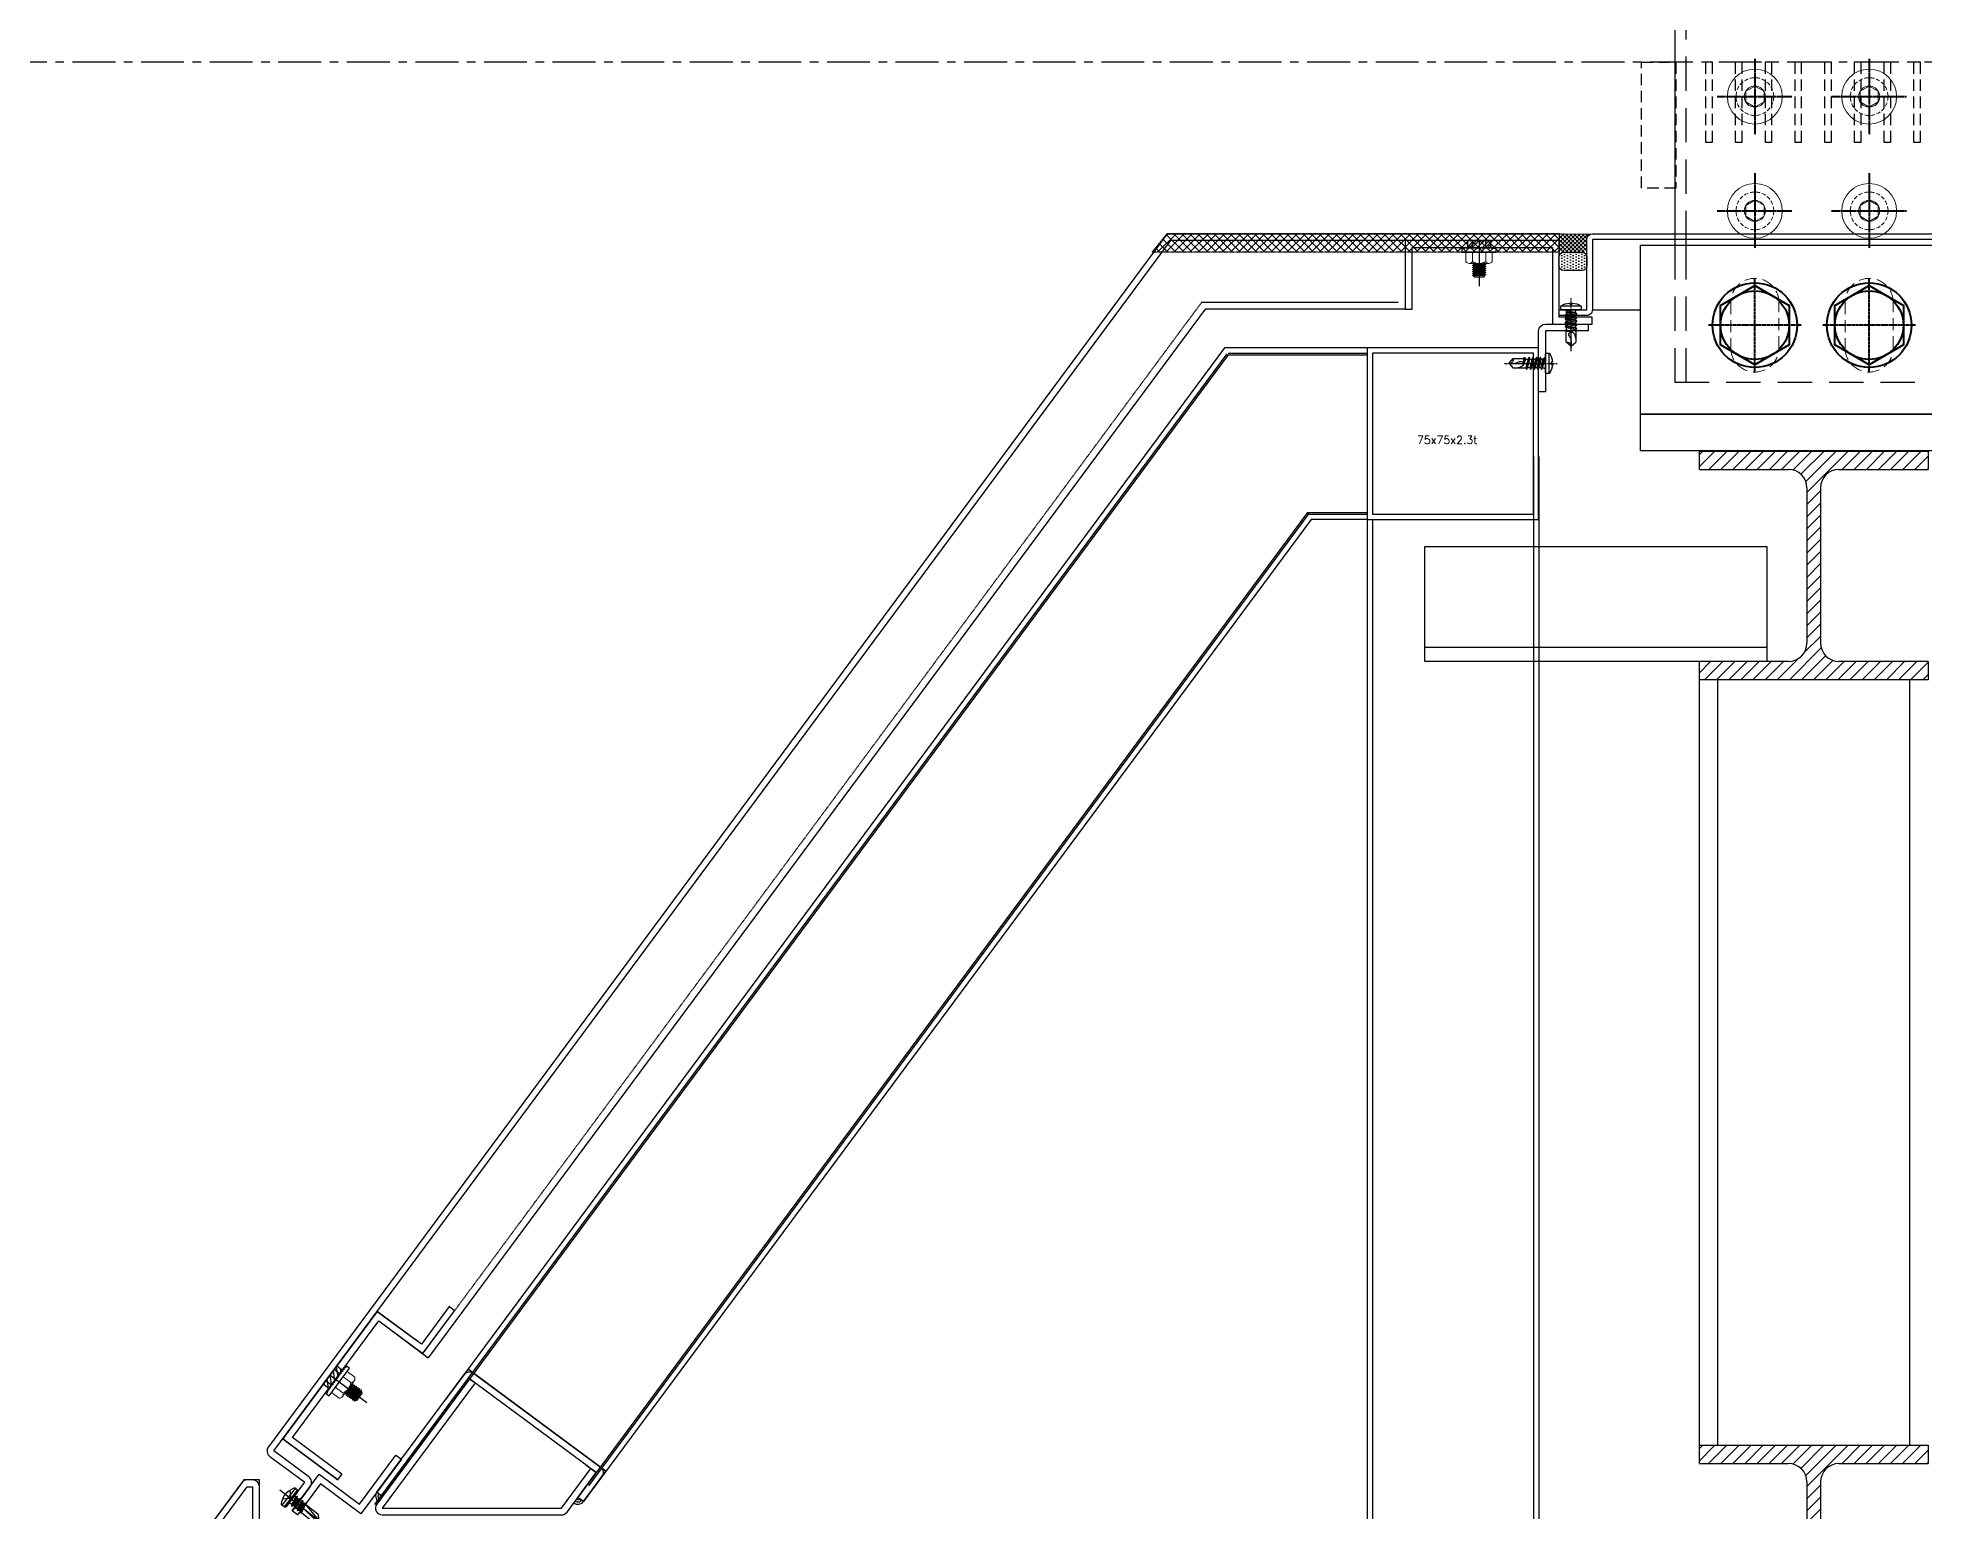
# Model space of a CAD drawing. Extents: x -3378 to 102197, y -3799 to 48702.
# Drawn here: x 55357 to 56182, y 9164 to 9809 of the extents above; entities that cross this region are included whole.
import ezdxf

# ---------------------------------------------------------------- set-up
doc = ezdxf.new("R2010")
doc.units = 0
for name, pattern in [('1', [8, 4, 4]), ('CENTER', [2, 1.25, -0.25, 0.25, -0.25]), ('HIDDEN', [0.375, 0.25, -0.125])]:
    doc.linetypes.add(name, pattern=pattern)
for name, color, linetype in [('11', 11, 'Continuous'), ('3', 3, 'Continuous'), ('4', 4, 'Continuous'), ('6', 6, 'Continuous'), ('ARR', 6, 'Continuous'), ('BCM-DIM', 54, 'Continuous'), ('BCM-EXT', 2, 'Continuous'), ('BCM-SIL', 8, 'Continuous'), ('GM_SECT_15', 15, 'Continuous'), ('不鏽鋼板S.S.PANEL', 30, 'Continuous'), ('中心線 CENTER', 6, 'CENTER'), ('視覺模型鋁擠型暫替', 4, 'Continuous'), ('金屬面材 METAL PANEL', 2, 'Continuous'), ('鐵件 STEEL', 20, 'Continuous'), ('隱藏線 HIDDEN', 8, 'HIDDEN')]:
    doc.layers.add(name, color=color, linetype=linetype)
for name, color, linetype, lineweight in [('12', 3, 'Continuous', 9), ('粗实线', 7, 'Continuous', 40), ('虚线', 6, 'HIDDEN', 13), ('（粗实线0.35)', 7, '1', 40)]:
    doc.layers.add(name, color=color, linetype=linetype, lineweight=lineweight)
doc.layers.add('不顯示', color=254, linetype='Continuous', plot=False)
doc.styles.add('DIM', font='simplex.shx', dxfattribs={"bigfont": 'chineset.shx'})
pattern_1 = [(45, (-80779.97100673357, -992207.9537442145), (-0.4419417382415922, 0.4419417382415922), [])]

# ---------------------------------------------------------------- blocks, each defined once
blk = doc.blocks.new('A$C19CB1797')
at = {"layer": 'BCM-SIL'}
for p, q in [((3.52545700490009, 19.39403944043443, -0.0005998853617215083), (13.02545700490009, 19.39403944043443, -0.0005998853617215083)), ((3.52545700490009, 18.1581552902353, -0.0005998853617215083), (13.02545700490009, 18.1581552902353, -0.0005998853617215083)), ((6.485457004921045, 17.05815529025858, -0.0005998853617215083), (5.875457004935015, 16.70597162604099, -0.0005998853617215083)), ((5.875457004935015, 16.70597162604099, -0.0005998853617215083), (10.67545700492337, 15.91222162602935, -0.0005998853617215083)), ((5.875457004935015, 16.70597162604099, -0.0005998853617215083), (5.875457004935015, 16.50909662601771, -0.0005998853617215083)), ((5.875457004935015, 16.50909662601771, -0.0005998853617215083), (10.67545700492337, 15.71534662600607, -0.0005998853617215083)), ((5.875457004935015, 16.50909662601771, -0.0005998853617215083), (6.485457004921045, 16.15691296180012, -0.0005998853617215083)), ((6.485457004921045, 17.05815529025858, -0.0005998853617215083), (10.06545700493734, 16.26440529024694, -0.0005998853617215083)), ((8.27545700490009, 24.2927819378092, -0.0005998853617215083), (8.27545700490009, -0.0001450892887078226, -0.0005998853617215083)), ((10.06545700493734, 17.05815529025858, -0.0005998853617215083), (10.06545700493734, 16.26440529024694, -0.0005998853617215083)), ((10.06545700493734, 17.05815529025858, -0.0005998853617215083), (10.06545700493734, 16.26440529024694, -0.0005998853617215083)), ((6.485457004921045, 15.4706552902353, -0.0005998853617215083), (5.875457004935015, 15.11847162601771, -0.0005998853617215083)), ((5.875457004935015, 15.11847162601771, -0.0005998853617215083), (10.67545700492337, 14.32472162600607, -0.0005998853617215083)), ((5.875457004935015, 15.11847162601771, -0.0005998853617215083), (5.875457004935015, 14.92159662605263, -0.0005998853617215083)), ((5.875457004935015, 14.92159662605263, -0.0005998853617215083), (10.67545700492337, 14.12784662604099, -0.0005998853617215083)), ((5.875457004935015, 14.92159662605263, -0.0005998853617215083), (6.485457004921045, 14.56941296183504, -0.0005998853617215083)), ((6.485457004921045, 13.88315529021202, -0.0005998853617215083), (5.875457004935015, 13.53097162605263, -0.0005998853617215083)), ((5.875457004935015, 13.53097162605263, -0.0005998853617215083), (10.67545700492337, 12.73722162604099, -0.0005998853617215083)), ((5.875457004935015, 13.53097162605263, -0.0005998853617215083), (5.875457004935015, 13.33409662602935, -0.0005998853617215083)), ((5.875457004935015, 13.33409662602935, -0.0005998853617215083), (10.67545700492337, 12.54034662601771, -0.0005998853617215083)), ((5.875457004935015, 13.33409662602935, -0.0005998853617215083), (6.485457004921045, 12.98191296181176, -0.0005998853617215083)), ((6.485457004921045, 12.29565529024694, -0.0005998853617215083), (5.875457004935015, 11.94347162602935, -0.0005998853617215083)), ((5.875457004935015, 11.94347162602935, -0.0005998853617215083), (10.67545700492337, 11.14972162601771, -0.0005998853617215083)), ((5.875457004935015, 11.94347162602935, -0.0005998853617215083), (5.875457004935015, 11.74659662600607, -0.0005998853617215083)), ((5.875457004935015, 11.74659662600607, -0.0005998853617215083), (10.67545700492337, 10.95284662605263, -0.0005998853617215083)), ((5.875457004935015, 11.74659662600607, -0.0005998853617215083), (6.27545700490009, 11.51565651834244, -0.0005998853617215083)), ((8.27545700490009, 2.6581552902353, -0.0005998853617215083), (6.27545700490009, 11.51565651834244, -0.0005998853617215083)), ((6.27545700490009, 11.51565651834244, -0.0005998853617215083), (6.27545700490009, 4.6581552902353, -0.0005998853617215083)), ((6.27545700490009, 11.51565651834244, -0.0005998853617215083), (10.27545700490009, 10.7219065183308, -0.0005998853617215083)), ((6.485457004921045, 16.15691296180012, -0.0005998853617215083), (10.06545700493734, 15.36316296184668, -0.0005998853617215083)), ((6.485457004921045, 16.15691296180012, -0.0005998853617215083), (6.485457004921045, 15.4706552902353, -0.0005998853617215083)), ((6.485457004921045, 15.4706552902353, -0.0005998853617215083), (10.06545700493734, 14.67690529022366, -0.0005998853617215083)), ((6.485457004921045, 14.56941296183504, -0.0005998853617215083), (10.06545700493734, 13.7756629618234, -0.0005998853617215083)), ((6.485457004921045, 14.56941296183504, -0.0005998853617215083), (6.485457004921045, 13.88315529021202, -0.0005998853617215083)), ((6.485457004921045, 13.88315529021202, -0.0005998853617215083), (10.06545700493734, 13.08940529025858, -0.0005998853617215083)), ((6.485457004921045, 12.98191296181176, -0.0005998853617215083), (10.06545700493734, 12.18816296180012, -0.0005998853617215083)), ((6.485457004921045, 12.98191296181176, -0.0005998853617215083), (6.485457004921045, 12.29565529024694, -0.0005998853617215083)), ((6.485457004921045, 12.29565529024694, -0.0005998853617215083), (10.06545700493734, 11.5019052902353, -0.0005998853617215083)), ((9.02545700490009, 4.1581552902353, -0.0005998853617215083), (8.27545700490009, 11.11878151836572, -0.0005998853617215083)), ((10.06545700493734, 16.26440529024694, -0.0005998853617215083), (10.67545700492337, 15.91222162602935, -0.0005998853617215083)), ((10.67545700492337, 15.71534662600607, -0.0005998853617215083), (10.06545700493734, 15.36316296184668, -0.0005998853617215083)), ((10.06545700493734, 15.36316296184668, -0.0005998853617215083), (10.06545700493734, 14.67690529022366, -0.0005998853617215083)), ((10.06545700493734, 14.67690529022366, -0.0005998853617215083), (10.67545700492337, 14.32472162600607, -0.0005998853617215083)), ((10.67545700492337, 14.12784662604099, -0.0005998853617215083), (10.06545700493734, 13.7756629618234, -0.0005998853617215083)), ((10.06545700493734, 13.7756629618234, -0.0005998853617215083), (10.06545700493734, 13.08940529025858, -0.0005998853617215083)), ((10.06545700493734, 13.08940529025858, -0.0005998853617215083), (10.67545700492337, 12.73722162604099, -0.0005998853617215083)), ((10.67545700492337, 12.54034662601771, -0.0005998853617215083), (10.06545700493734, 12.18816296180012, -0.0005998853617215083)), ((10.06545700493734, 12.18816296180012, -0.0005998853617215083), (10.06545700493734, 11.5019052902353, -0.0005998853617215083)), ((10.06545700493734, 11.5019052902353, -0.0005998853617215083), (10.67545700492337, 11.14972162601771, -0.0005998853617215083)), ((10.67545700492337, 10.95284662605263, -0.0005998853617215083), (10.27545700490009, 10.7219065183308, -0.0005998853617215083)), ((10.27545700490009, 10.7219065183308, -0.0005998853617215083), (10.27545700490009, 4.6581552902353, -0.0005998853617215083)), ((10.67545700492337, 15.91222162602935, -0.0005998853617215083), (10.67545700492337, 15.71534662600607, -0.0005998853617215083)), ((10.67545700492337, 14.32472162600607, -0.0005998853617215083), (10.67545700492337, 14.12784662604099, -0.0005998853617215083)), ((10.67545700492337, 12.73722162604099, -0.0005998853617215083), (10.67545700492337, 12.54034662601771, -0.0005998853617215083)), ((10.67545700492337, 11.14972162601771, -0.0005998853617215083), (10.67545700492337, 10.95284662605263, -0.0005998853617215083)), ((6.27545700490009, 4.6581552902353, -0.0005998853617215083), (8.27545700490009, 2.6581552902353, -0.0005998853617215083)), ((8.27545700490009, 2.6581552902353, -0.0005998853617215083), (10.27545700490009, 4.6581552902353, -0.0005998853617215083)), ((8.27545700490009, 2.6581552902353, -0.0005998853617215083), (9.02545700490009, 4.1581552902353, -0.0005998853617215083))]:
    blk.add_line(p, q, dxfattribs=at)
at = {"layer": 'BCM-SIL', "elevation": -0.0005998853617215083}
blk.add_lwpolyline([(12.79872042138595, 19.81276023667306, 0.2974390234799096), (3.752193588414229, 19.81276023667306, 0.2533682617358787), (3.52545700490009, 19.39403944043443), (3.52545700490009, 18.1581552902353, 0.4142135623730492), (4.02545700490009, 17.6581552902353), (12.52545700490009, 17.6581552902353, 0.4142135623731408), (13.02545700490009, 18.1581552902353), (13.02545700490009, 19.39403944043443, 0.2533682617357889)], format="xyb", close=True, dxfattribs=at)
at = {"layer": 'BCM-SIL', "ltscale": 0.1, "elevation": -0.0005998853617215083}
blk.add_lwpolyline([(5.77545700490009, 20.77154495939612), (7.796694625227246, 18.63844146340853, 0.205918380192814), (8.27545700490009, 18.43253874691436, 0.2059183801928141), (8.754219384631142, 18.63844146340853), (10.77545700490009, 20.77154495939612)], format="xyb", dxfattribs=at)
at = {"layer": 'BCM-SIL'}
for centre, start, end in [((5.885457004886121, 17.05815529025858, -0.0005998853617215083), 0, 90), ((10.66545700491406, 17.05815529025858, -0.0005998853617215083), 90, 180)]:
    blk.add_arc(centre, 0.6, start, end, dxfattribs=at)
blk = doc.blocks.new('A$C19b21843')
at = {"layer": '11'}
blk.add_lwpolyline([(3.5, 4), (3, 3.5), (3.5, 3), (3, 2.5), (3.5, 2), (3, 1.5), (3.5, 1), (3.5, 0), (5, 0), (5, 15), (3.5, 15), (3.5, 14), (3, 13.5), (3.5, 13), (3, 12.5), (3.5, 12), (3, 11.5), (3.5, 11), (3, 10.5), (3.5, 10), (3, 9.5), (3.5, 9), (3, 8.5), (3.5, 8), (3, 7.5), (3.5, 7), (3, 6.5), (3.5, 6), (3, 5.5), (3.5, 5), (3, 4.5)], close=True, dxfattribs=at)
at = {"layer": '12'}
for p, q in [((5, 13.25), (9.168568999972194, 13.25)), ((9.168568999972194, 10.36983900004998), (5, 10.36983900004998)), ((10, 11.8099200000288), (10, 3.190079999971204)), ((10, 10.02650000003632), (10.1875, 10.02650000003632)), ((10.46087599999737, 10.5), (10.89253899990581, 4.567413999931887)), ((10.73425099998713, 10.02650000003632), (11.0625, 10.02650000003632)), ((11.33587599999737, 10.5), (11.76753899990581, 4.567413999931887)), ((11.60925099998713, 10.02650000003632), (11.9375, 10.02650000003632)), ((12.21087599999737, 10.5), (12.64253899990581, 4.567413999931887)), ((12.48425099998713, 10.02650000003632), (12.8125, 10.02650000003632)), ((13.08587599999737, 10.5), (13.51753899990581, 4.567413999931887)), ((13.35925099998713, 10.02650000003632), (13.6875, 10.02650000003632)), ((13.96087599999737, 10.5), (14.39253899990581, 4.567413999931887)), ((14.23425099998713, 10.02650000003632), (14.5625, 10.02650000003632)), ((14.83587599999737, 10.5), (15.26753899990581, 4.567413999931887)), ((9.168568999972194, 4.630160999950022), (5, 4.630160999950022)), ((9.168568999972194, 1.75), (5, 1.75)), ((10, 4.948327000020072), (10.01753899990581, 4.567413999931887)), ((10.625, 4.973499999963678), (10.25199199991766, 4.973499999963678)), ((11.5, 4.973499999963678), (11.12699199991766, 4.973499999963678)), ((12.375, 4.973499999963678), (12.00199199991766, 4.973499999963678)), ((13.25, 4.973499999963678), (12.87699199991766, 4.973499999963678)), ((14.125, 4.973499999963678), (13.75199199991766, 4.973499999963678)), ((15, 4.973499999963678), (14.62699199991766, 4.973499999963678))]:
    blk.add_line(p, q, dxfattribs=at)
for points in [[(10, 4.594034999958239), (10.01753899990581, 4.567413999931887), (10.25199199991766, 4.973499999963678), (10, 8.400886000017636)], [(15.10925099998713, 10.02650000003632), (15.47349999996368, 10.02650000003632), (15.47349999996368, 5.407079000025988)], [(15.47349999996368, 10.02650000003632), (16, 9.5), (16, 5.5), (15.49992099998053, 4.999920999980532)]]:
    blk.add_lwpolyline(points, dxfattribs=at)
for points in [[(10.73425099998713, 10.02650000003632), (10.46087599999737, 10.5), (10.1875, 10.02650000003632), (10.625, 4.973499999963678), (10.89253899990581, 4.567413999931887), (11.12701699999161, 4.973499999963678)], [(11.60925099998713, 10.02650000003632), (11.33587599999737, 10.5), (11.0625, 10.02650000003632), (11.5, 4.973499999963678), (11.76753899990581, 4.567413999931887), (12.00199199991766, 4.973499999963678)], [(12.48425099998713, 10.02650000003632), (12.21087599999737, 10.5), (11.9375, 10.02650000003632), (12.375, 4.973499999963678), (12.64253899990581, 4.567413999931887), (12.87699199991766, 4.973499999963678)], [(13.35925099998713, 10.02650000003632), (13.08587599999737, 10.5), (12.8125, 10.02650000003632), (13.25, 4.973499999963678), (13.51753899990581, 4.567413999931887), (13.75199199991766, 4.973499999963678)], [(14.23425099998713, 10.02650000003632), (13.96087599999737, 10.5), (13.6875, 10.02650000003632), (14.125, 4.973499999963678), (14.39253899990581, 4.567413999931887), (14.62699199991766, 4.973499999963678)], [(15.10923299996648, 10.02650000003632), (14.83585799997672, 10.5), (14.56248199997935, 10.02650000003632), (14.99998199997935, 4.973499999963678), (15.26752100000158, 4.567413999931887), (15.50197499990463, 4.973499999963678)]]:
    blk.add_lwpolyline(points, close=True, dxfattribs=at)
for centre, radius, start, end in [((8.337138999952003, 11.8099200000288), 1.662861, 299.9999989966012, 59.99999799540473), ((4.631389999995008, 7.5), 5.368609999999999, 327.6859839994215, 32.31401300051054), ((8.337138999952003, 3.190079999971204), 1.662861, 299.9999989966012, 59.99999799540473)]:
    blk.add_arc(centre, radius, start, end, dxfattribs=at)
at = {"layer": '3'}
for p, q in [((0, 12.00712199998088), (3.253560999990441, 8.753560999990441)), ((3, 10.5), (0, 10.5)), ((0, 9.744380999938585), (3.122190999914892, 6.622190000023693)), ((1.769863999914378, 12.5), (3.384931999957189, 10.88493199995719)), ((0, 7.481639000005089), (3.490819999948144, 3.990819999948144)), ((0, 5.218896999955177), (2.718897999962792, 2.5)), ((0, 4.5), (3, 4.5)), ((0, 2.956156000029296), (0.4561559999128804, 2.5))]:
    blk.add_line(p, q, dxfattribs=at)
at = {"layer": '4'}
blk.add_line((0, 7.5), (20, 7.5), dxfattribs=at)
at = {"layer": '6'}
blk.add_lwpolyline([(0, 12.5), (3, 12.5), (3.5, 12), (3, 11.5), (3.5, 11), (3, 10.5), (3.5, 10), (3, 9.5), (3.5, 9), (3, 8.5), (3.5, 8), (3, 7.5), (3.5, 7), (3, 6.5), (3.5, 6), (3, 5.5), (3.5, 5), (3, 4.5), (3.5, 4), (3, 3.5), (3.5, 3), (3, 2.5), (0, 2.5)], close=True, dxfattribs=at)
blk = doc.blocks.new('M5x16圓頭自攻')
at = {"layer": 'ARR', "color": 0, "linetype": 'CENTER', "ltscale": 0.87}
blk.add_line((17.99999999999961, 1.155239098826755e-12), (-5.099999999999795, -4.547473508864641e-13), dxfattribs=at)
at = {"layer": 'ARR', "color": 0, "linetype": 'ByBlock', "ltscale": 0.3}
for p, q in [((-1.614378162095591, -4.5), (-1.614378162095591, 4.5)), ((0.5000000000001137, 2.244422407649836), (1.143967953256265, 1.900000000000091)), ((0.7224707390047342, 2.125435263690406), (1.647557791742315, -2.499999999999773)), ((1.891147630228602, 1.900000000000546), (1.143967953256265, 1.900000000000546)), ((2.237557791742233, 2.5), (3.237557791742233, -2.499999999999773)), ((3.48114763022852, 1.900000000000546), (2.733967953255956, 1.900000000000546)), ((3.827557791742151, 2.5), (4.827557791742151, -2.499999999999773)), ((5.071147630228438, 1.900000000000546), (4.323967953255874, 1.900000000000546)), ((5.41755779174207, 2.5), (6.41755779174207, -2.499999999999773)), ((6.811147630228675, 1.900000000000546), (5.913967953255792, 1.900000000000546)), ((7.157557791742306, 2.5), (8.157557791742306, -2.499999999999773)), ((8.401147630228593, 1.900000000000546), (7.653967953256256, 1.900000000000546)), ((8.731147630228701, 1.900000000000337), (7.983967953256364, 1.900000000000337)), ((9.077557791742333, 2.499999999999791), (9.697557791742224, -0.5999999999987539)), ((14.1218007376445, 2.100000000000155), (9.45849789941833, 2.100000000000155)), ((15.82970788633891, 0.06459551972604477), (14.12180073764427, 2.100000000000155)), ((15.82970788633891, 0.06459551972604477), (15.94999999999989, 0.06459551972604477)), ((15.99999999999984, -0.01459551972537138), (15.99999999999995, 0.01459551972609024)), ((2.143967953256038, -1.899999999999636), (2.891147630228375, -1.899999999999636)), ((3.733967953255956, -1.899999999999409), (4.481147630228293, -1.899999999999409)), ((5.323967953255874, -1.899999999999409), (6.071147630228211, -1.899999999999409)), ((6.913967953255792, -1.899999999999409), (7.811147630228447, -1.899999999999409)), ((8.538497899418608, -2.099999999999436), (12.91132914076645, -2.099999999999436)), ((15.82970788633891, -0.06459551972509853), (14.12180073764427, -2.099999999999436)), ((15.82970788633891, -0.06459551972509853), (15.94999999999989, -0.0645955197253259))]:
    blk.add_line(p, q, dxfattribs=at)
blk.add_lwpolyline([(-2.984274325682122, -0.5013597977817881, 0.134475761110609), (-1.614378162095591, -4.5), (-0.5828427124754398, -4.5, 0.1989123673816711), (-0.4414213562363329, -4.441421356238379), (-0.05857864376366706, -4.05857864377117, 0.1989123673815383), (1.13686837721616e-13, -3.917157287532973), (-1.13686837721616e-13, 3.917157287532973, 0.1989123673815383), (-0.05857864376366706, 4.05857864377117), (-0.4414213562363329, 4.441421356238379, 0.1989123673816711), (-0.5828427124754398, 4.5), (-1.614378162095591, 4.5, 0.1345624558432728), (-2.984444633365001, 0.4986402022179846), (-2.484359711335514, 0.4986402022184393), (-2.484359711335514, -0.5013597977820154), (-2.984359711335514, -0.5013597977817881)], format="xyb", dxfattribs=at)
blk.add_lwpolyline([(1.143967953256265, 1.900000000000091), (2.143967953256265, -1.900000000000091), (1.797557791742634, -2.499999999999773), (1.647557791742315, -2.499999999999773), (1.301147630228684, -1.899999999999864), (0.3011476302286837, 1.900000000000091), (0.5000000000001137, 2.244422407649836)], dxfattribs=at)
for points in [[(3.237557791742233, -2.499999999999773), (2.891147630228602, -1.899999999999864), (1.891147630228602, 1.900000000000091), (2.237557791742233, 2.5), (2.387557791742552, 2.5), (2.733967953256183, 1.900000000000091), (3.733967953256183, -1.900000000000091), (3.387557791742552, -2.499999999999773)], [(4.827557791742151, -2.499999999999773), (4.48114763022852, -1.899999999999864), (3.48114763022852, 1.900000000000091), (3.827557791742151, 2.5), (3.97755779174247, 2.5), (4.323967953256101, 1.900000000000091), (5.323967953256101, -1.900000000000091), (4.97755779174247, -2.499999999999773)], [(6.41755779174207, -2.499999999999773), (6.071147630228438, -1.899999999999864), (5.071147630228438, 1.900000000000091), (5.41755779174207, 2.5), (5.567557791742388, 2.5), (5.913967953256019, 1.900000000000091), (6.913967953256019, -1.900000000000091), (6.567557791742388, -2.499999999999773)], [(8.157557791742306, -2.499999999999773), (7.811147630228675, -1.899999999999864), (6.811147630228675, 1.900000000000091), (7.157557791742306, 2.5), (7.307557791742624, 2.5), (7.653967953256256, 1.900000000000318), (8.653967953256256, -1.899999999999864), (8.307557791742624, -2.499999999999773)], [(9.077557791742333, 2.499999999999791), (8.731147630228701, 1.900000000000109), (9.697557791742224, -0.5999999999989812), (9.45849789941833, 2.100000000000155), (9.227557791742651, 2.500000000000018)]]:
    blk.add_lwpolyline(points, close=True, dxfattribs=at)
for centre, radius, start, end in [((0.6660089802537641, 3.065593282392911), 0.8737641116833674, 220.3388380439278, 257.7801565603932), ((10.85648804368402, -0.2887433998528011), 1.199999999999948, 56.15201706045787, 236.1520170604578), ((14.85334414759445, 6.875520360308902), 7.008458787681129, 241.6457726842255, 278.0080475836313), ((15.90298868758778, 1.749307846896063), 1.815383017236646, 168.8616899811593, 267.6865368398384), ((15.94999999999989, 0.01459551972609024), 0.05, 0, 90), ((1.172007310213303, -3.344657880066279), 1.444661922233362, 84.73115169675211, 144.2199580858289), ((13.51656493920514, 4.882276434438855), 7.008458787681129, 241.6457726842255, 274.9541140896979), ((15.94999999999989, -0.01459551972537138), 0.05, 270, 0)]:
    blk.add_arc(centre, radius, start, end, dxfattribs=at)
blk = doc.blocks.new('*U255')
blk.add_blockref('M5x16圓頭自攻', (0, 0))
blk = doc.blocks.new('75x75x2.3t')
at = {"layer": 'GM_SECT_15'}
for points in [[(3.563189238775522e-06, -75.00000000001455), (75.00000356319651, -74.99999643677438), (74.99999999992724, 3.563225618563592e-06), (-2.91038304567337e-11, -1.455191522836685e-11)], [(2.30000345389999, -72.69999989066855), (72.70000345387962, -72.6999965460418), (72.70000010923104, -2.299996546134935), (2.30000010922231, -2.299999890747131)]]:
    blk.add_lwpolyline(points, close=True, dxfattribs=at)
at = {"layer": '不顯示', "linetype": 'Continuous', "insert": (21.78888776234817, -38.4797498404514), "char_height": 3.5, "attachment_point": 1, "style": 'DIM'}
blk.add_mtext_dynamic_manual_height_columns('75x75x2.3t', width=3.485796188963286, gutter_width=17.5, heights=[0], dxfattribs=at)
blk = doc.blocks.new('雨遮外緣鋁擠型')
at = {"layer": '視覺模型鋁擠型暫替', "linetype": 'Continuous'}
h = blk.add_hatch(dxfattribs=at)
h.set_pattern_fill('ANSI31', color=1, scale=5)
h.set_pattern_definition(pattern_1)
h.paths.add_polyline_path([(4.936882760375738e-07, 53.00168890482746), (2.999999805586413, 53.00081196113024), (0.0008769248379394412, 55.99993484187871)])
h = blk.add_hatch(dxfattribs=at)
h.set_pattern_fill('ANSI31', color=1, scale=5)
h.set_pattern_definition(pattern_1)
h.paths.add_polyline_path([(0.0008769248379394412, 19.00006514694542), (2.999999805586413, 21.99918802769389), (4.936882760375738e-07, 21.99831108399667)])
at = {"layer": '視覺模型鋁擠型暫替', "color": 1, "linetype": 'Continuous'}
for points in [[(2.999999805586413, 53.00081196113024), (4.936882760375738e-07, 53.00168890482746), (0.0008769248379394412, 55.99993484187871), (2.999999805586413, 53.00081196113024)], [(2.999999805586413, 21.99918802769389), (4.936882760375738e-07, 21.99831108399667), (0.0008769248379394412, 19.00006514694542), (2.999999805586413, 21.99918802769389)]]:
    blk.add_lwpolyline(points, dxfattribs=at)
at = {"layer": '金屬面材 METAL PANEL'}
for points in [[(3.000315637938911, 2.621387934312224), (2.999999999359716, 21.99999999511056), (0.0008769248379394412, 19.00006514694542), (0.0008769248379394412, 19.00006514694542), (0.0008769251289777458, 19.00006514706183), (0.0004090623988304287, 2.622395213926211, 0.3732869780960446), (2.57657310491777, -0.3476000958471559), (49.5761640437413, -7.054914188047405, 0.4563684664934021), (53, -4.085004579625092), (53, 134.3607147790026, 0.414213562373095), (50, 137.3607147790026), (47.70429932136904, 137.3607147790026, 0.237639536086718), (45.29362774157198, 136.1463974311482), (0.5893284201738425, 75.795593362418, 0.160750763030947), (0, 74.00991071021417), (0, 56.00081176671665), (0, 56.00081176671665), (0, 56.00081176671665), (3, 52.99999999534339), (3, 74.00991071027238), (47.70429932139814, 134.3607147790026), (50, 134.3607147790026), (50, -4.102999680384528)], [(-10, 52.99999999534339), (25, 52.99999999534339, -0.414213562373095), (28, 49.99999999534339), (28, 24.99999999365536, -0.4142135623892462), (24.99999999982538, 21.99999999365536), (-10.00000000116415, 21.99999999557622), (-10.00000000040745, 24.99999999557622), (25, 24.99999999359716), (25, 49.99999999534339), (-10, 49.99999999534339)]]:
    blk.add_lwpolyline(points, format="xyb", close=True, dxfattribs=at)
at = {"layer": '隱藏線 HIDDEN', "linetype": 'Continuous'}
blk.add_lwpolyline([(4.936882760375738e-07, 21.99831108399667), (0.0003347210586071014, 0.02005501929670572), (53, -7.562768091564067), (53, 137.360714778828), (46.19312207348412, 137.3607147790026), (0, 74.99999999534339), (0, 52.99999999534339)], dxfattribs=at)
blk = doc.blocks.new('梯形固定件')
at = {"layer": '視覺模型鋁擠型暫替', "linetype": 'Continuous'}
for p, q in [((44.1303427805251, 59.57940683909692), (46.54354352194059, 57.79744724719785)), ((3.642569764815562, 9.960649042783189), (6.051909686815634, 8.173168547495152))]:
    blk.add_line(p, q, dxfattribs=at)
at = {"layer": '視覺模型鋁擠型暫替', "color": 7, "linetype": 'Continuous'}
for centre, radius, start, end in [((6.051909686815634, 8.173168547495152), 3, 143.4284151771299, 233.4729733452003), ((6.051909686815634, 8.173168547495152), 2, 143.4284151771299, 233.4730956047735), ((6.051909686815634, 8.173168547495152), 1, 143.4284151771299, 233.4734623766695), ((91.5184449270455, 7.631394993630238), 3, 233.465449499744, 323.5100076641008), ((91.5184449270455, 7.631394993630238), 2, 233.4653272407658, 323.5100076641008), ((91.5184449270455, 7.631394993630238), 0.9999999999999999, 233.464960462677, 323.5100076641008)]:
    blk.add_arc(centre, radius, start, end, dxfattribs=at)
at = {"layer": '視覺模型鋁擠型暫替', "linetype": 'Continuous'}
for radius, start, end in [(1, 53.47199528016561, 53.47287070776288), (3, 53.47248431191989, 53.47287071493412)]:
    blk.add_arc((6.051909686815634, 8.173168547495152), radius, start, end, dxfattribs=at)
at = {"layer": '金屬面材 METAL PANEL', "linetype": 'Continuous'}
for points in [[(44.1303427805251, 59.57940683909692), (3.544695820462948, 4.785615998043795, 0.6159698689630771), (5.955416772711033, 5.820766091346741e-10), (84.3532086353589, 5.820766091346741e-10, 0.2376467898242565), (86.76392925615801, 1.214383555634413), (99.57563440554077, 18.51117866451386)], [(3.642569764815562, 9.960649042783189), (41.71962215971871, 61.36502328395727, -0.4142135623731213), (45.91595922546549, 61.99012745980872), (101.3623838218773, 20.92106009545387, -0.414231488933315), (101.9873787050819, 16.72457548558305), (93.92858915652323, 5.845977028133348), (91.5179778283782, 7.631741017219611), (99.57676737692964, 18.51033947465476), (44.1303427805251, 59.57940683909692), (6.053290385614673, 8.175032597893733)]]:
    blk.add_lwpolyline(points, format="xyb", dxfattribs=at)
blk.add_lwpolyline([(46.54106373277318, 57.79379084159154), (5.955416772718308, 3.000000000582077), (84.35320863536617, 3.000000000582077), (97.16491378474166, 20.29679510940332), (99.57665802859992, 18.51019186421763)], dxfattribs=at)
blk = doc.blocks.new('H-100x100x6x8')
at = {"layer": '視覺模型鋁擠型暫替', "linetype": 'Continuous'}
h = blk.add_hatch(dxfattribs=at)
h.set_pattern_fill('ANSI31', color=1, scale=30)
h.set_pattern_definition([(45, (-90912.22294568463, -1005445.726061409), (-2.651650429449553, 2.651650429449553), [])])
edge = h.paths.add_edge_path()
edge.add_line((60.99999999994179, -8.00000000023283), (100, -8))
edge.add_line((100, -8), (100, 0))
edge.add_line((100, 0), (0, 0))
edge.add_line((0, 0), (0, -8))
edge.add_line((0, -8), (39.00000000005821, -8.00000000023283))
edge.add_arc((39, -16.00000000023283), 8, 0, 89.99999999958311, ccw=False)
edge.add_line((47, -16.00000000023283), (47, -84.00000000023283))
edge.add_arc((39, -84.00000000023283), 8, -90.00000000041689, 0, ccw=False)
edge.add_line((38.99999999994179, -92.00000000023283), (0, -92))
edge.add_line((0, -92), (0, -100))
edge.add_line((0, -100), (100, -100))
edge.add_line((100, -100), (100, -92))
edge.add_line((100, -92), (61.00000000005821, -92.00000000023283))
edge.add_arc((61, -84.00000000023283), 8, 180, 270.0000000004169, ccw=False)
edge.add_line((53, -84.00000000023283), (53, -16.00000000023283))
edge.add_arc((61, -16.00000000023283), 8, 90.00000000041689, 180, ccw=False)
h.paths.add_polyline_path([(51.92857142857974, -76.8000000002794), (51.92857142857974, -70.8000000002794)], flags=16)
h.paths.add_polyline_path([(93.05000000068685, -5.999999999767169), (93.05000000068685, -1.999999999767169)], flags=16)
h.paths.add_polyline_path([(93.05000000074506, -97.99999999976717), (93.05000000074506, -93.99999999976717)], flags=16)
h.paths.add_polyline_path([(75.39096515852725, -100.5468737436458), (75.39096515852725, -93.04687374364585)])
for p, q in [((0, 0), (100, 0)), ((0, -8.000000003026798), (0, 0)), ((100, 0), (100, -8.000000002095476)), ((0, -8), (39.00000000005821, -8.00000000023283)), ((60.99999999994179, -8.00000000023283), (100, -8)), ((47, -16.00000000023283), (47, -84.00000000023283)), ((53, -16.00000000023283), (53, -84.00000000023283)), ((0, -100), (0, -92.0000000030268)), ((38.99999999994179, -92.00000000023283), (0, -92)), ((100, -92), (61.00000000005821, -92.00000000023283)), ((100, -92.00000000221189), (100, -100)), ((100, -100), (0, -100))]:
    blk.add_line(p, q, dxfattribs=at)
for centre, start, end in [((39, -16.00000000023283), 0, 90), ((61, -16.00000000023283), 90, 180), ((39, -84.00000000023283), 270, 0), ((61, -84.00000000023283), 180, 270)]:
    blk.add_arc(centre, 8, start, end, dxfattribs=at)
blk = doc.blocks.new('*U797')
at = {"color": 1, "linetype": 'CENTER', "ltscale": 0.3}
for p, q in [((0, -20.32050807612177), (0, 20.32050807525775)), ((20.32050807568885, -4.329194780439138e-10), (-20.32050807568885, -4.329194780439138e-10))]:
    blk.add_line(p, q, dxfattribs=at)
blk.add_lwpolyline([(0, 17.32050807525775), (15, 8.660254037407867), (15, -8.660254038273706), (0, -17.32050807612359), (-15, -8.660254038273706), (-15, 8.660254037407867)], close=True)
blk.add_circle((0, -4.329194780439138e-10), 15)
at = {"layer": '粗实线'}
blk.add_circle((0, -4.329194780439138e-10), 18.5, dxfattribs=at)
at = {"layer": '虚线', "ltscale": 21}
blk.add_lwpolyline([(-10.49999999682768, 10.00000000000182), (-10.49999999682768, -9.999999999998181, 0.9999999999999999), (10.50000000317232, -9.999999999998181), (10.50000000317232, 10.00000000000182, 0.9999999999999999)], format="xyb", close=True, dxfattribs=at)
blk = doc.blocks.new('*U798')
at = {"layer": '粗实线', "color": 0, "linetype": 'ByBlock', "lineweight": -2}
for p in [(0, 0), (50, 0)]:
    blk.add_blockref('*U797', p, dxfattribs=at)
blk = doc.blocks.new('M12CF')
at = {"color": 1, "linetype": 'CENTER', "lineweight": -2, "ltscale": 0.5}
for p, q in [((0, 16.5), (0, -16.5)), ((-16.5, 0), (16.5, 0))]:
    blk.add_line(p, q, dxfattribs=at)
at = {"color": 7, "lineweight": 9, "flags": 128}
blk.add_lwpolyline([(-4, -2.309401076759968), (0, -4.618802153527213), (4, -2.309401076759968), (4, 2.309401076752692), (0, 4.618802153505385), (-4, 2.309401076752692)], close=True, dxfattribs=at)
at = {"color": 7, "lineweight": 9}
for radius in [12, 4.618802153517208]:
    blk.add_circle((0, 0), radius, dxfattribs=at)

msp = doc.modelspace()

# ---------------------------------------------------------------- hatches: boundary and pattern name
at = {"layer": 'BCM-SIL'}
h = msp.add_hatch(dxfattribs=at)
h.set_pattern_fill('ANSI37', color=256, scale=20, angle=-180)
h.set_pattern_definition([(225, (-32109.58681362931, -1006934.389354989), (1.767766952966368, -1.76776695296637), []), (314.9999999999999, (-32109.58681362931, -1006934.389354989), (1.76776695296637, 1.767766952966367), [])])
h.paths.add_polyline_path([(56022.62056109175, 9714.979388238047), (55844.52015688684, 9714.979389767977), (55851.11052377897, 9723.181307882885), (56022.62056109175, 9723.181306352955)])
h = msp.add_hatch(dxfattribs=at)
h.set_pattern_fill('ANSI37', color=256, scale=10, angle=-180)
h.set_pattern_definition([(225, (-32109.58681362931, -1006934.389354989), (0.8838834764831838, -0.8838834764831851), []), (314.9999999999999, (-32109.58681362931, -1006934.389354989), (0.8838834764831851, 0.8838834764831837), [])])
edge = h.paths.add_edge_path()
edge.add_arc((56037.62057113677, 9719.953776547918), 2.999999999985448, 102.93201721026918, 179.9999999777663, ccw=False)
edge.add_arc((56106.12118649151, 13325.51578977378), 3603.302107308128, 268.6721452673706, 268.9000347490819, ccw=False)
edge.add_line((56022.62056042854, 9723.181307527819), (56022.62056042854, 9720.181308974046))
edge.add_line((56022.62056081102, 9720.181308974046), (56022.62056213745, 9714.979390341672))
edge.add_line((56022.62056213748, 9714.979390341672), (56034.62057113484, 9714.979390337016))
edge.add_line((56034.62057113484, 9714.979390337016), (56034.62057113677, 9719.953776549082))
h = msp.add_hatch(dxfattribs=at)
h.set_pattern_fill('DOTS', color=256, scale=20, angle=-90.00000000000006, style=0)
h.set_pattern_definition([(90, (50572.4905427167, -26634.54454941163), (1.250000000000001, 0.6249999999999989), [0, -1.25])])
edge = h.paths.add_edge_path()
edge.add_arc((56032.6205711675, 9708.994321387378), 1.999999999985448, 269.9999999995831, 360)
edge.add_line((56034.6205711675, 9708.994321387378), (56034.62057116753, 9712.979389385437))
edge.add_arc((56032.6205711675, 9712.979389385437), 2, 0, 90.00000000083378)
edge.add_line((56032.6205711675, 9714.979390057153), (56024.2546436484, 9714.979390057153))
edge.add_arc((56024.2546436484, 9712.979390057153), 1.999999999985448, 89.99999999958312, 180)
edge.add_line((56022.2546436484, 9712.979390057153), (56022.2546436484, 9708.994322059094))
edge.add_arc((56024.2546436484, 9708.994322059094), 2, 180, 270.0000000004169)
edge.add_line((56024.2546436484, 9706.994322059094), (56032.6205711675, 9706.994322059094))

# ---------------------------------------------------------------- linework, layer by layer
at = {"layer": 'BCM-EXT', "color": 8, "linetype": 'HIDDEN'}
for p, q in [((55525.44833065115, 9233.034982831101, 2.264453269162914e-05), (55866.22161639266, 9693.08588911395, 2.264453269162914e-05)), ((55866.2220018896, 9693.085123807541, 2.264453269162914e-05), (55952.22284004075, 9693.085128065664, 2.264453269162914e-05))]:
    msp.add_line(p, q, dxfattribs=at)
at = {"layer": 'BCM-EXT', "linetype": 'Continuous'}
for p, q in [((55955.4266381723, 9690.085121260956, 2.264453269162914e-05), (55867.7331507151, 9690.085121261072, 2.264453269162914e-05)), ((55488.42338462791, 9178.014937456348, 2.264453269162914e-05), (55490.32819829619, 9180.586255990784, 2.264453269162914e-05))]:
    msp.add_line(p, q, dxfattribs=at)
at = {"layer": 'BCM-EXT', "linetype": 'Continuous', "elevation": 2.26445326919622e-05}
for points in [[(55488.42338462791, 9178.014937456348), (55466.88857819128, 9193.967760941247), (55466.88857248542, 9193.967764553032), (55464.31725373527, 9195.872579474584), (55505.65816807479, 9251.678865650436), (55522.45011237054, 9239.239510919084)], [(55525.44807748101, 9233.03464107553), (55539.47095105774, 9251.964185014716), (55537.06033972965, 9253.749949003919), (55524.94454201846, 9237.394775873749), (55522.45160524978, 9239.241526163882)], [(55596.66290361667, 9184.71301533305), (55601.45999244309, 9181.159365534782), (55593.40109359403, 9170.280619532103), (55595.81170492212, 9168.4948555429), (55605.65636776027, 9181.784212873783), (55545.39108657418, 9226.428311106632), (55535.54723819986, 9213.13835271087)]]:
    msp.add_lwpolyline(points, dxfattribs=at)
at = {"layer": 'BCM-SIL'}
msp.add_line((56022.62056109175, 9723.085108030937, 2.264453269162914e-05), (56037.66062616266, 9722.953509135405, 2.264453269162914e-05), dxfattribs=at)
at = {"layer": 'BCM-SIL', "linetype": 'HIDDEN', "ltscale": 0.5, "elevation": 2.26445326919622e-05}
msp.add_lwpolyline([(56022.62056109175, 9714.979388238047), (55844.52015688684, 9714.979389767977), (55851.11052377897, 9723.181307882885), (56022.62056109175, 9723.181306352955)], close=True, dxfattribs=at)
at = {"layer": 'BCM-SIL', "elevation": 2.26445326919622e-05}
msp.add_lwpolyline([(56024.62056315553, 9714.979390150402), (56032.6205711675, 9714.979389385437, -0.414213562373095), (56034.6205711675, 9712.979389385437), (56034.6205711675, 9708.994321387378, -0.414213562373095), (56032.6205711675, 9706.994321387378), (56024.62056315553, 9706.994322152343, -0.414213562373095), (56022.62056315553, 9708.994322152343), (56022.62056315553, 9712.979390150402, -0.4142135623715083)], format="xyb", close=True, dxfattribs=at)
at = {"layer": '不鏽鋼板S.S.PANEL', "elevation": 2.263108581246343e-05}
msp.add_lwpolyline([(56028.18003804475, 9818.085576496087), (56068.18003804475, 9818.085576496087, -0.4142135623730951), (56073.18003804475, 9813.085576496087), (56073.18003804475, 9718.085576496087)], format="xyb", dxfattribs=at)
for points in [[(56058.18003804475, 9718.085576496087), (56208.18003804475, 9718.085576496087), (56208.18003804475, 9644.085576496087), (56058.18003804475, 9644.085576496087)], [(56058.18003804475, 9644.085576496087), (56208.18003804475, 9644.085576496087), (56208.18003804475, 9628.085576496087), (56058.18003804475, 9628.085576496087)]]:
    msp.add_lwpolyline(points, close=True, dxfattribs=at)
at = {"layer": '中心線 CENTER', "ltscale": 15}
msp.add_line((73331.11548531946, 9798.085108388099), (54300.37060734245, 9798.085108388099, 2.264453269162914e-05), dxfattribs=at)
at = {"layer": '虚线', "ltscale": 7}
for centre in [(56108.18003804475, 9783.085576496087, 2.263108581246343e-05), (56158.18003804475, 9783.085576496087, 2.263108581246343e-05), (56108.18003804475, 9733.085576496087, 2.263108581246343e-05), (56158.18003804475, 9733.085576496087, 2.263108581246343e-05)]:
    msp.add_circle(centre, 8.25, dxfattribs=at)
at = {"layer": '視覺模型鋁擠型暫替', "linetype": 'Continuous'}
for p, q in [((56083.92653275345, 9193.085108408355), (56083.9265283671, 9527.993108452123, 2.264453269162914e-05)), ((56091.9265283671, 9193.085108408472), (56091.9265283671, 9527.993108452123, 2.264453269162914e-05)), ((56175.92652836704, 9193.085108408355), (56175.9265283671, 9527.993108452589, 2.264453269162914e-05))]:
    msp.add_line(p, q, dxfattribs=at)
at = {"layer": '金屬面材 METAL PANEL', "linetype": 'Continuous'}
for p in [(55867.73274947627, 9690.085917818942, 2.264453269162914e-05), (55506.28360633552, 9247.483333767042, 2.264453269162914e-05)]:
    msp.add_line(p, (55527.9797745379, 9231.41234530555, 2.264453269162914e-05), dxfattribs=at)
at = {"layer": '金屬面材 METAL PANEL'}
for p, q in [((56022.62056891975, 9686.785117142717, 2.264453269162914e-05), (56022.62056891975, 9689.785117142717, 2.264453269162914e-05)), ((56022.62056892051, 9686.785117142601, 2.264453269162914e-05), (56022.62056892051, 9689.785117142601, 2.264453269162914e-05)), ((56022.62056853803, 9689.785116706858, 2.264453269162914e-05), (56034.62057112588, 9689.785116706858, 2.264453269162914e-05)), ((56037.12057112582, 9689.785116702202, 2.26445326919622e-05), (56058.18003804475, 9689.785116702726, 2.26445326919622e-05)), ((55465.95250855363, 9166.162344777375, 2.264453269162914e-05), (55473.90956111299, 9176.902665335685, 2.264453269162914e-05)), ((55476.32009747473, 9175.116800153395, 2.264453269162914e-05), (55468.3630449156, 9164.37647959555, 2.264453269162914e-05))]:
    msp.add_line(p, q, dxfattribs=at)
at = {"layer": '金屬面材 METAL PANEL', "elevation": 2.26445326919622e-05}
for points in [[(55851.11041399045, 9723.08534709108), (55458.01784150043, 9192.409498096327, 0.4141912813356979), (55458.64264852012, 9188.213279932621), (55473.90956111293, 9176.902665335685)], [(56022.6211736137, 9689.785116706858), (56034.62057112582, 9689.785116702202), (56034.62057112582, 9720.585108030937, -0.414213562373095), (56037.12057112582, 9723.085108030937), (56237.1205711317, 9723.085108030937, -0.4142135623731692), (56239.6205711317, 9720.585108030937), (56239.62057113167, 9610.58510836726, -0.4142135623730193), (56237.12057113167, 9608.08510836726), (56213.22057113831, 9608.08510836726), (56213.22057113831, 9594.902530539082), (56210.72057113831, 9594.902530539082), (56210.72057113831, 9608.08510836726, -0.414213562373095), (56213.22057113831, 9610.58510836726), (56237.12057113167, 9610.58510836726), (56237.1205711317, 9720.585108030937), (56037.12057112582, 9720.585108030937), (56037.12057112582, 9689.785116702202, -0.4142135624871494), (56034.62057112486, 9687.285116702202), (56022.62117361274, 9687.285116706858)]]:
    msp.add_lwpolyline(points, format="xyb", dxfattribs=at)
for points in [[(55851.11052836711, 9723.085108452127), (56022.62056042848, 9723.085108030937), (56022.62056042848, 9720.085108030937), (55852.54839088072, 9720.085108448635)], [(55475.69542629464, 9179.313201697194), (55460.42851251794, 9190.623817156884), (55852.57705297571, 9720.025306983502)]]:
    msp.add_lwpolyline(points, dxfattribs=at)
at = {"layer": '金屬面材 METAL PANEL', "linetype": 'Continuous', "elevation": 2.26445326919622e-05}
for points in [[(55955.22345299172, 9690.085121260956), (55958.22345299172, 9690.08594847552), (55958.22345299151, 9717.085937466356), (56019.62117361344, 9717.085953122238), (56019.62117361376, 9683.585943931597), (56037.02330988541, 9683.585943931947), (56037.02330988535, 9686.585943931947), (56022.62117361373, 9686.585943931597), (56022.62117361341, 9720.085953887203), (55955.22345299151, 9720.08593670139), (55955.22345299172, 9690.08594847552)], [(55490.2096779909, 9180.42643781018), (55468.51321158238, 9196.497865259298), (55506.28360633549, 9247.483333767042), (55525.56850937192, 9233.197212659637), (55539.47156386019, 9251.965012239525), (55537.06095253208, 9253.750776228611), (55524.94366203295, 9237.39358797681), (55505.65878087722, 9251.679692875128), (55464.31675257935, 9195.872950700461), (55488.42399743033, 9178.01576468104), (55490.20976075841, 9180.426376500982)], [(55513.80835591129, 9188.830275772489), (55516.21947030182, 9187.044367663097), (55498.50120085344, 9163.1321614451), (55480.85111858838, 9176.207210327964), (55470.76811307139, 9162.596104284865), (55468.35750119147, 9164.38186752901), (55480.22626995269, 9180.40358545212), (55497.87638799305, 9167.328510067193), (55513.80636371893, 9188.831806981703)]]:
    msp.add_lwpolyline(points, dxfattribs=at)
at = {"layer": '金屬面材 METAL PANEL', "elevation": 2.26445326919622e-05}
msp.add_lwpolyline([(56035.27692212761, 9680.585116707021), (56016.62057113761, 9680.585116707021), (56016.62057113761, 9653.922632998088), (56013.62057113761, 9653.922632998088), (56013.62057113761, 9680.585116707021, -0.414213562373095), (56016.62057113761, 9683.585116707021), (56035.27692212761, 9683.585116707021)], format="xyb", close=True, dxfattribs=at)
at = {"layer": '金屬面材 METAL PANEL'}
msp.add_arc((55473.90956111276, 9176.90266533522, 2.264453269162914e-05), 3.000000000043651, 323.4668062225962, 53.46680621659129, dxfattribs=at)
at = {"layer": '鐵件 STEEL'}
for p, q in [((55876.28620140269, 9673.105209414847, 2.264453269162914e-05), (55535.54642281146, 9213.13895674469, 2.264453269162914e-05)), ((55876.28620140272, 9673.105209414847, 2.264453269162914e-05), (55535.54642281149, 9213.13895674469, 2.264453269162914e-05)), ((55938.6205677682, 9673.105885270052, 2.264453269162914e-05), (55876.28586112594, 9673.105884948047, 2.264453269162914e-05)), ((55938.62056776823, 9673.105885270052, 2.264453269162914e-05), (55876.28586112597, 9673.105884948047, 2.264453269162914e-05)), ((55877.79700746317, 9670.8058873415, 2.264453269162914e-05), (55938.62056776823, 9670.8058873415, 2.264453269162914e-05)), ((55877.2347098098, 9670.522201165673, 2.264453269162914e-05), (55504.39903269231, 9167.221648966079, 2.264453269162914e-05)), ((55877.79718891188, 9670.105527120759, 2.264453269162914e-05), (55504.96151179436, 9166.804974921164, 2.264453269162914e-05)), ((55877.79700746317, 9670.105887341546, 2.264453269162914e-05), (55938.6205677682, 9670.105887341546, 2.264453269162914e-05)), ((56011.33137147111, 9625.584988071001, 2.264453269162914e-05), (56011.33137147111, 9076.825694720494, 2.264453269162914e-05)), ((56013.63052828686, 9625.585108387982, 2.264453269162914e-05), (56013.6305282868, 9079.427538666641, 2.264453269162914e-05)), ((56013.63137147113, 9625.584988071001, 2.264453269162914e-05), (56013.6313714711, 9079.42741834966, 2.264453269162914e-05)), ((55914.06454848778, 9598.105887345271, 2.264453269162914e-05), (55595.81170492212, 9168.4948555429, 2.264453269162914e-05)), ((55914.0645484878, 9598.105887345271, 2.264453269162914e-05), (55595.81170492215, 9168.4948555429, 2.264453269162914e-05)), ((55912.55343357081, 9601.105885831523, 2.264453269162914e-05), (55597.45885994495, 9175.758217687136, 2.264453269162914e-05)), ((55913.1159095474, 9600.689207567368, 2.264453269162914e-05), (55598.02133592154, 9175.341539422981, 2.264453269162914e-05)), ((55912.5534017075, 9601.10588583129, 2.264453269162914e-05), (55938.6205677682, 9601.105885831406, 2.264453269162914e-05)), ((55912.55340170753, 9600.405885831336, 2.264453269162914e-05), (55938.62056776823, 9600.405885831453, 2.264453269162914e-05)), ((55938.6205677682, 9598.105887348065, 2.264453269162914e-05), (55914.06454848778, 9598.105887345271, 2.264453269162914e-05)), ((55938.62056776823, 9598.105887348065, 2.264453269162914e-05), (55914.06454848778, 9598.105887345271, 2.264453269162914e-05)), ((55938.63052828686, 9597.576222436619, 2.264453269162914e-05), (55938.6305282868, 9087.648878515465, 2.264453269162914e-05)), ((55938.63052828686, 9597.576222436619, 2.264453269162914e-05), (55938.6305282868, 9014.34949321486, 2.264453269162914e-05)), ((55938.63137147113, 9597.576102119638, 2.264453269162914e-05), (55938.6313714711, 9014.34937289788, 2.264453269162914e-05)), ((55940.93137147115, 9597.576101990417, 2.264453269162914e-05), (55940.93137147115, 9016.952552973991, 2.264453269162914e-05)), ((56113.63052828773, 9542.085108387982, 2.264453269162914e-05), (55963.63052828773, 9542.085108387982, 2.264453269162914e-05))]:
    msp.add_line(p, q, dxfattribs=at)
at = {"layer": '鐵件 STEEL', "elevation": 2.26445326919622e-05}
msp.add_lwpolyline([(55963.6305282877, 9586.085108387982), (55963.6305282877, 9536.085108387982), (56113.6305282877, 9536.085108387982), (56113.6305282877, 9586.085108387982)], close=True, dxfattribs=at)
at = {"layer": '隱藏線 HIDDEN', "linetype": 'HIDDEN', "ltscale": 60, "elevation": 2.263108581246343e-05}
msp.add_lwpolyline([(56078.18003804475, 9718.085576496087), (56078.18003804475, 10793.08557649609, 0.4142135623730951), (56073.18003804475, 10798.08557649609), (56073.18003804475, 10798.08557649609)], format="xyb", dxfattribs=at)
at = {"layer": '隱藏線 HIDDEN', "linetype": 'HIDDEN', "ltscale": 20, "elevation": -40934.99991982822}
for points in [[(56058.6305282868, 9743.07618557103), (56058.6305282868, 9798.07618557103), (56073.6305282868, 9798.07618557103), (56073.6305282868, 9743.07618557103)], [(56086.63052828793, 9798.07618557103), (56086.63052828793, 9763.07618557103), (56089.63052828793, 9763.07618557103), (56089.63052828793, 9798.07618557103)], [(56099.63052828793, 9798.07618557103), (56099.63052828793, 9763.07618557103), (56102.63052828793, 9763.07618557103), (56102.63052828793, 9798.07618557103)], [(56112.63052828793, 9798.07618557103), (56112.63052828793, 9763.07618557103), (56115.63052828793, 9763.07618557103), (56115.63052828793, 9798.07618557103)], [(56125.63052828793, 9798.07618557103), (56125.63052828793, 9763.07618557103), (56128.63052828793, 9763.07618557103), (56128.63052828793, 9798.07618557103)], [(56138.63052828793, 9798.07618557103), (56138.63052828793, 9763.07618557103), (56141.63052828793, 9763.07618557103), (56141.63052828793, 9798.07618557103)], [(56151.63052828793, 9798.07618557103), (56151.63052828793, 9763.07618557103), (56154.63052828793, 9763.07618557103), (56154.63052828793, 9798.07618557103)], [(56164.63052828793, 9798.07618557103), (56164.63052828793, 9763.07618557103), (56167.63052828793, 9763.07618557103), (56167.63052828793, 9798.07618557103)], [(56177.63052828793, 9798.07618557103), (56177.63052828793, 9763.07618557103), (56180.63052828793, 9763.07618557103), (56180.63052828793, 9798.07618557103)]]:
    msp.add_lwpolyline(points, close=True, dxfattribs=at)
at = {"layer": '隱藏線 HIDDEN', "linetype": 'HIDDEN', "ltscale": 60, "elevation": 2.263108581246343e-05}
for points in [[(56073.18003804475, 9718.085576496087), (56073.18003804475, 9658.085576496087), (56193.18003804475, 9658.085576496087), (56193.18003804475, 9718.085576496087)], [(56078.18003804475, 9658.085576496087), (56078.18003804475, 9718.085576496087)]]:
    msp.add_lwpolyline(points, dxfattribs=at)

# ---------------------------------------------------------------- block references
at = {"layer": 'BCM-DIM'}
for p, rotation in [((55980.07672293202, 9720.085109476931, 2.264453269162914e-05), 270), ((55480.52330093237, 9217.749194242177, 2.264453269162914e-05), 323.4692114219552)]:
    msp.add_blockref('A$C19b21843', p, dxfattribs=dict(at, rotation=rotation))
at = {"layer": 'BCM-SIL', "xscale": -1}
for name, p, rotation in [('*U255', (56027.76604066987, 9689.785116706858, 2.264453269162914e-05), 90), ('A$C19CB1797', (55487.24065309326, 9165.134231825592, 0.0006225298948265845), 51.8138442113618)]:
    msp.add_blockref(name, p, dxfattribs=dict(at, rotation=rotation))
msp.add_blockref('*U255', (56016.62057113761, 9666.3761770837, 2.264453269162914e-05), dxfattribs=at)
at = {"layer": '粗实线'}
msp.add_blockref('*U798', (56108.18003804475, 9683.085576496553, 2.263108581246343e-05), dxfattribs=at)
at = {"layer": '視覺模型鋁擠型暫替', "linetype": 'Continuous', "rotation": 359.9999972778685}
msp.add_blockref('75x75x2.3t', (55938.62141095247, 9673.10576495307, 2.264453269162914e-05), dxfattribs=at)
at = {"layer": '視覺模型鋁擠型暫替', "linetype": 'Continuous'}
for name, p in [('H-100x100x6x8', (56083.9265283671, 9627.993108452123, 2.264453269162914e-05)), ('梯形固定件', (55501.88311576558, 9162.648878514767, 2.264453269162914e-05)), ('H-100x100x6x8', (56083.9265283671, 9193.085108408355))]:
    msp.add_blockref(name, p, dxfattribs=at)
at = {"layer": '金屬面材 METAL PANEL', "linetype": 'Continuous'}
msp.add_blockref('雨遮外緣鋁擠型', (55401.11052828748, 9040.585108392756, 2.264453269162914e-05), dxfattribs=at)
at = {"layer": '（粗实线0.35)'}
for p in [(56108.18003804475, 9783.085576496087, 2.263108581246343e-05), (56158.18003804475, 9783.085576496087, 2.263108581246343e-05), (56108.18003804475, 9733.085576496087, 2.263108581246343e-05), (56158.18003804475, 9733.085576496087, 2.263108581246343e-05)]:
    msp.add_blockref('M12CF', p, dxfattribs=at)

doc.saveas('drawing.dxf')
